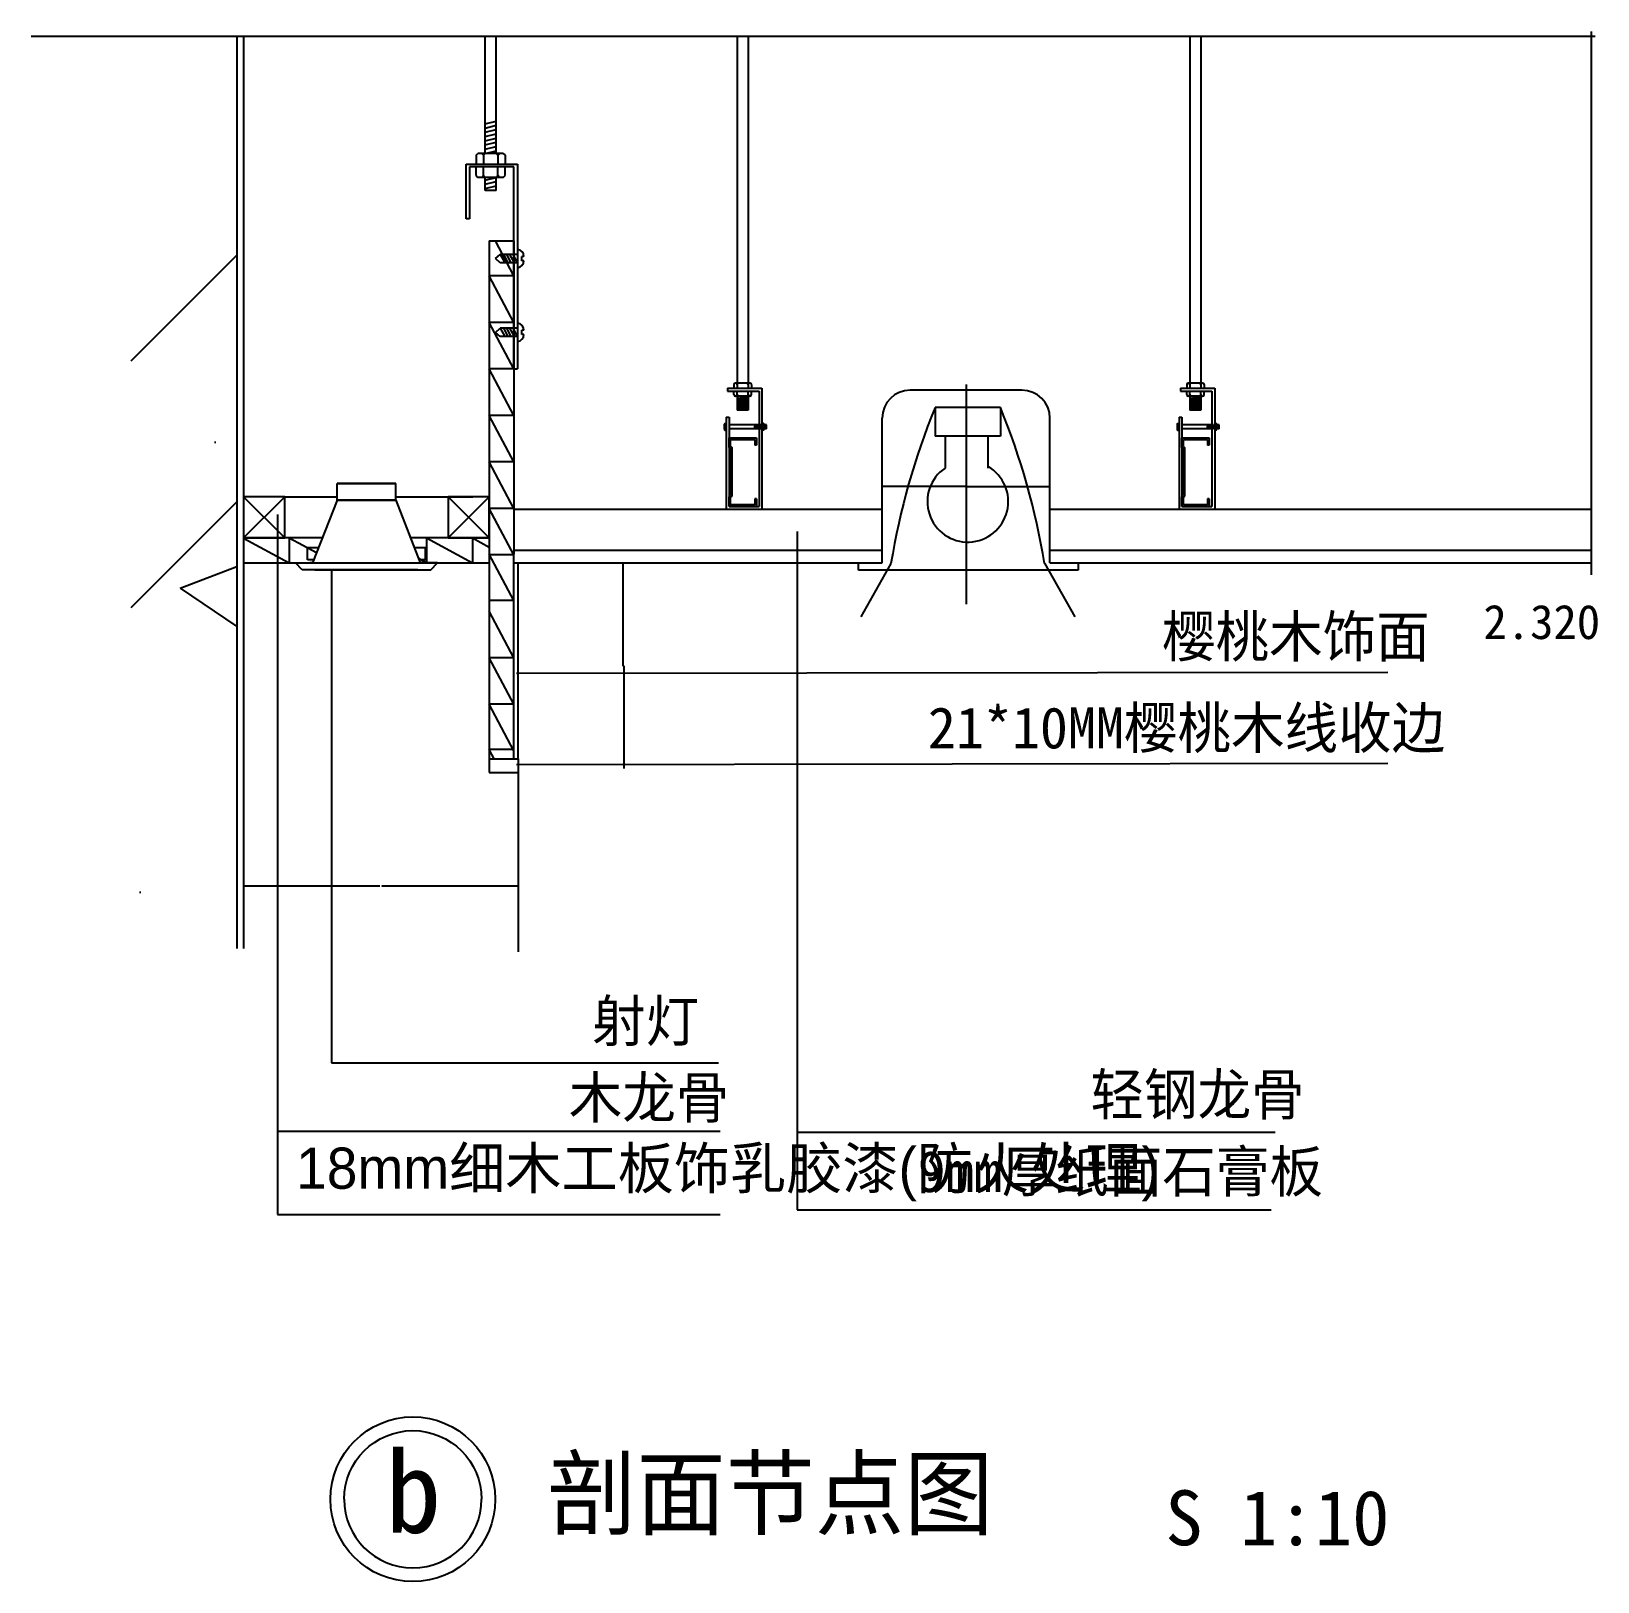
# Model space of a CAD drawing. Header units: metres. Extents: x -87865 to -85583, y -63634 to -61376.
import ezdxf

# ---------------------------------------------------------------- set-up
doc = ezdxf.new("R2010")
doc.units = ezdxf.units.M
for name, color, linetype in [('10', 8, 'Continuous'), ('15', 2, 'Continuous'), ('20', 1, 'Continuous'), ('3', 2, 'Continuous'), ('7', 7, 'Continuous'), ('8', 7, 'Continuous'), ('D', 3, 'Continuous'), ('家具', 3, 'Continuous'), ('细线', 1, 'Continuous')]:
    doc.layers.add(name, color=color, linetype=linetype)
doc.dimstyles.get("Standard").update_dxf_attribs({"dimtxt": 2.5, "dimasz": 2.5, "dimexe": 1.25, "dimexo": 0.625, "dimtad": 1, "dimcen": 2.5, "dimazin": 3, "dimtfac": 1, "dimtmove": 0, "dimatfit": 3})

# ---------------------------------------------------------------- blocks, each defined once
blk = doc.blocks.new('HY-4')
at = {"layer": '20'}
for points in [[(-5, 0, -1), (5, 0, -1)], [(-5, 0, 1), (5, 0, 1)]]:
    blk.add_lwpolyline(points, format="xyb", dxfattribs=at)
blk.add_circle((0, 0), 6, dxfattribs=at)
blk.add_circle((0, 0), 6, dxfattribs=at)
blk = doc.blocks.new('_CLOSEDFILLED')
at = {"color": 0, "linetype": 'BYBLOCK'}
blk.add_solid([(-1, 0.2), (0, 0), (-1, -0.2)], dxfattribs=at)
blk = doc.blocks.new('*D1')
for p, q in [((-87003.11, -62150.01), (-87003.11, -62300.01)), ((-87002.86, -62300.01), (-87001.22, -62300.01)), ((-87000.97, -62450.01), (-87000.97, -62300.01))]:
    blk.add_line(p, q)
at = {"layer": 'Defpoints'}
for p in [(-87003.11, -62150.01), (-87003.11, -62300.01), (-87000.97, -62450.01)]:
    blk.add_point(p, dxfattribs=at)
at = {"layer": '7', "xscale": 0.25, "yscale": 0.25, "rotation": 180}
blk.add_blockref('_CLOSEDFILLED', (-87003.11, -62300.01), dxfattribs=at)
at = {"layer": '7', "xscale": 0.25, "yscale": 0.25}
blk.add_blockref('_CLOSEDFILLED', (-87000.97, -62300.01), dxfattribs=at)
at = {"layer": '7', "insert": (-87002.04, -62298.885), "char_height": 1, "attachment_point": 5}
blk.add_mtext('150', dxfattribs=at)
blk = doc.blocks.new('*D2')
for p, q in [((-87555.47, -62527.51), (-87555.47, -62620.94)), ((-87155.47, -62522.05), (-87155.47, -62620.94)), ((-87356.97, -62620.94), (-87555.72, -62620.94)), ((-87155.22, -62620.94), (-87353.97, -62620.94))]:
    blk.add_line(p, q)
at = {"layer": 'Defpoints'}
for p in [(-87555.47, -62527.51), (-87155.47, -62522.05), (-87155.47, -62620.94)]:
    blk.add_point(p, dxfattribs=at)
at = {"layer": '7', "xscale": 0.25, "yscale": 0.25}
blk.add_blockref('_CLOSEDFILLED', (-87555.47, -62620.94), dxfattribs=at)
at = {"layer": '7', "xscale": 0.25, "yscale": 0.25, "rotation": 180}
blk.add_blockref('_CLOSEDFILLED', (-87155.47, -62620.94), dxfattribs=at)
at = {"layer": '7', "insert": (-87355.47, -62620.94), "char_height": 1, "attachment_point": 5}
blk.add_mtext('200', dxfattribs=at)

msp = doc.modelspace()

# ---------------------------------------------------------------- hatches: boundary and pattern name
at = {"layer": '10'}
h = msp.add_hatch(dxfattribs=at)
h.set_pattern_fill('ANSI32', scale=80)
h.paths.add_polyline_path([(-87565.47, -61383.15), (-87719.27, -61383.15), (-87719.27, -62711.74), (-87565.47, -62711.74)])
h = msp.add_hatch(dxfattribs=at)
h.set_pattern_fill('AR-CONC', scale=12)
h.paths.add_polyline_path([(-87565.47, -61383.15), (-87719.27, -61383.15), (-87719.27, -62711.74), (-87565.47, -62711.74)])
h = msp.add_hatch(dxfattribs=at)
h.set_pattern_fill('DOTS', scale=60)
h.paths.add_polyline_path([(-87161.47, -62132.01), (-87161.47, -62137.47), (-87161.47, -62150.01), (-86713.06, -62150.01), (-86625.05, -62150.01), (-86625.05, -62132.01)])
h = msp.add_hatch(dxfattribs=at)
h.set_pattern_fill('DOTS', scale=60)
h.paths.add_polyline_path([(-85591.47, -62150.01), (-85591.47, -62132.01), (-86380.57, -62132.01), (-86380.57, -62150.01)])
h = msp.add_hatch(dxfattribs=at)
h.set_pattern_fill('DOTS', scale=20)
h.paths.add_polyline_path([(-87155.47, -62150.01), (-87161.47, -62150.01), (-87161.47, -62435.47), (-87155.47, -62435.47)])
h = msp.add_hatch(dxfattribs=at)
h.set_pattern_fill('AR-RROOF', scale=20)
h.paths.add_polyline_path([(-87197.47, -62435.47), (-87197.47, -62455.47), (-87155.47, -62455.47), (-87155.47, -62435.47)])

# ---------------------------------------------------------------- linework, layer by layer
for p, q in [((-87864.71, -61383.15), (-85586.32, -61383.15)), ((-85591.47, -62167.86), (-85591.47, -61376.15)), ((-87161.47, -61732.22), (-87188.55, -61681.25)), ((-87161.47, -61732.22), (-87197.47, -61732.22)), ((-87161.47, -61799.97), (-87197.47, -61732.22)), ((-87161.47, -61799.97), (-87197.47, -61799.97)), ((-87161.47, -61867.72), (-87197.47, -61799.97)), ((-87161.47, -61867.72), (-87197.47, -61867.72)), ((-87161.47, -61935.47), (-87197.47, -61867.72)), ((-87161.47, -61935.47), (-87197.47, -61935.47)), ((-87161.47, -62003.22), (-87197.47, -61935.47)), ((-87161.47, -62070.97), (-87197.47, -62003.22)), ((-87161.47, -62003.22), (-87197.47, -62003.22)), ((-87555.42, -62054.01), (-87495.42, -62114.01)), ((-87495.42, -62054.01), (-87555.42, -62114.01)), ((-87495.42, -62054.01), (-87419.32, -62054.01)), ((-87333.62, -62054.01), (-87221.4, -62054.01)), ((-87197.4, -62054.01), (-87257.4, -62114.01)), ((-87257.4, -62054.01), (-87197.4, -62114.01)), ((-87161.47, -62138.72), (-87197.47, -62070.97)), ((-87161.47, -62070.97), (-87197.47, -62070.97)), ((-87519.47, -62114.01), (-87555.47, -62114.01)), ((-87555.47, -62114.15), (-87489.06, -62150.01)), ((-87489.06, -62114.01), (-87489.06, -62150.01)), ((-87488.8, -62114.01), (-87449.17, -62135.41)), ((-87288.8, -62114.01), (-87222.13, -62150.01)), ((-87288.8, -62114.01), (-87288.8, -62150.01)), ((-87222.13, -62114.01), (-87197.47, -62127.33)), ((-87222.13, -62114.01), (-87222.13, -62150.01)), ((-87161.47, -62205.22), (-87197.47, -62137.47)), ((-87161.47, -62138.72), (-87197.47, -62138.72)), ((-87300.54, -62143.67), (-87288.8, -62150.01)), ((-87161.47, -62205.22), (-87197.47, -62205.22)), ((-87161.47, -62288.47), (-87197.47, -62220.72)), ((-87161.47, -62356.22), (-87197.47, -62288.47)), ((-87161.47, -62288.47), (-87197.47, -62288.47)), ((-87161.47, -62356.22), (-87197.47, -62356.22)), ((-87161.47, -62423.97), (-87197.47, -62356.22)), ((-87161.47, -62422.19), (-87197.47, -62422.19)), ((-87190.41, -62435.47), (-87197.47, -62422.19))]:
    msp.add_line(p, q, dxfattribs=at)
for points in [[(-87555.42, -62114.01), (-87495.42, -62114.01), (-87495.42, -62054.01), (-87555.42, -62054.01)], [(-87257.4, -62114.01), (-87197.4, -62114.01), (-87197.4, -62054.01), (-87257.4, -62054.01)]]:
    msp.add_lwpolyline(points, close=True, dxfattribs=at)
at = {"layer": '15'}
for p, q in [((-87555.47, -61383.15), (-87555.47, -62711.74)), ((-87197.47, -61681.25), (-87161.47, -61681.25)), ((-87197.47, -61681.25), (-87197.47, -62155.47)), ((-87161.47, -61681.25), (-87161.47, -62137.47)), ((-87440.83, -62114.01), (-87555.47, -62114.01)), ((-87197.47, -62114.01), (-87312.11, -62114.01)), ((-87161.47, -62435.47), (-87161.47, -62137.47)), ((-87555.47, -62150.01), (-87197.47, -62150.01)), ((-87197.47, -62155.47), (-87197.47, -62455.47)), ((-87161.47, -62150.01), (-86713.06, -62150.01)), ((-87155.47, -62435.47), (-87155.47, -62150.01)), ((-87197.47, -62435.47), (-87155.47, -62435.47)), ((-87155.47, -62435.47), (-87155.47, -62455.47)), ((-87197.47, -62455.47), (-87155.47, -62455.47))]:
    msp.add_line(p, q, dxfattribs=at)
at = {"layer": '3'}
for p, q in [((-87119.47, -62150.01), (-86625.05, -62150.01)), ((-86380.57, -62150.01), (-85591.47, -62150.01))]:
    msp.add_line(p, q, dxfattribs=at)
at = {"layer": '7'}
msp.add_line((-87155.47, -62455.47), (-87155.47, -62716.86), dxfattribs=at)
at = {"layer": 'D'}
for p, q in [((-87203.3, -61510.79), (-87187.31, -61506.85)), ((-87203.3, -61516.97), (-87187.31, -61513.03)), ((-87203.3, -61523.15), (-87187.31, -61519.21)), ((-87203.3, -61529.33), (-87187.31, -61525.39)), ((-87203.3, -61535.51), (-87187.31, -61531.57)), ((-87203.3, -61541.68), (-87187.31, -61537.75)), ((-87203.3, -61547.86), (-87187.31, -61543.93)), ((-87203.3, -61554.04), (-87187.31, -61550.11)), ((-87203.3, -61592.73), (-87187.31, -61588.79)), ((-87203.3, -61598.91), (-87187.31, -61594.97)), ((-87203.3, -61605.09), (-87187.31, -61601.15)), ((-87156.26, -61701.19), (-87181.85, -61701.19)), ((-87156.26, -61713.19), (-87181.85, -61713.19)), ((-87156.26, -61808.62), (-87181.85, -61808.62)), ((-87156.26, -61820.62), (-87181.85, -61820.62)), ((-87161.47, -61867.72), (-87156.26, -61867.72))]:
    msp.add_line(p, q, dxfattribs=at)
at = {"layer": '家具'}
for p, q in [((-87565.47, -61383.15), (-87565.47, -62711.74)), ((-87203.3, -61554.04), (-87203.3, -61383.15)), ((-87187.31, -61554.04), (-87187.31, -61383.15)), ((-86836.21, -61383.15), (-86836.21, -61888.28)), ((-86820.21, -61383.15), (-86820.21, -61888.28)), ((-86176.56, -61383.15), (-86176.56, -61888.28)), ((-86160.56, -61383.15), (-86160.56, -61888.28)), ((-87231.29, -61569.38), (-87203.3, -61569.38)), ((-87231.29, -61649.08), (-87231.29, -61569.38)), ((-87216.72, -61556.67), (-87214.09, -61554.04)), ((-87216.72, -61556.67), (-87216.72, -61569.38)), ((-87177.15, -61554.04), (-87214.09, -61554.04)), ((-87208.55, -61554.04), (-87205.93, -61556.67)), ((-87205.93, -61556.67), (-87205.93, -61569.38)), ((-87205.93, -61569.38), (-87156.26, -61569.38)), ((-87205.87, -61556.67), (-87203.24, -61554.04)), ((-87187.43, -61554.04), (-87184.8, -61556.67)), ((-87184.8, -61556.67), (-87184.8, -61569.38)), ((-87184.74, -61556.67), (-87182.11, -61554.04)), ((-87177.15, -61554.04), (-87174.52, -61556.67)), ((-87174.52, -61556.67), (-87174.52, -61569.38)), ((-87156.26, -61569.38), (-87156.26, -61867.72)), ((-87161.47, -61573.57), (-87226.07, -61573.57)), ((-87226.07, -61573.57), (-87226.07, -61649.08)), ((-87216.72, -61586.28), (-87216.72, -61573.57)), ((-87216.72, -61586.28), (-87214.09, -61588.91)), ((-87177.15, -61588.91), (-87214.09, -61588.91)), ((-87208.55, -61588.91), (-87205.93, -61586.28)), ((-87205.93, -61586.28), (-87205.93, -61573.57)), ((-87205.87, -61586.28), (-87203.24, -61588.91)), ((-87203.3, -61608.15), (-87203.3, -61588.85)), ((-87187.43, -61588.91), (-87184.8, -61586.28)), ((-87187.31, -61608.15), (-87187.31, -61588.79)), ((-87184.8, -61586.28), (-87184.8, -61573.57)), ((-87184.74, -61586.28), (-87182.11, -61588.91)), ((-87177.15, -61588.91), (-87174.52, -61586.28)), ((-87174.52, -61586.28), (-87174.52, -61573.57)), ((-87161.47, -61867.72), (-87161.47, -61573.57)), ((-87187.31, -61608.15), (-87203.3, -61608.15)), ((-87226.07, -61649.08), (-87231.29, -61649.08)), ((-87188.35, -61707.19), (-87181.85, -61701.19)), ((-87181.85, -61713.19), (-87188.35, -61707.19)), ((-87174.48, -61713.19), (-87181.01, -61701.19)), ((-87169.92, -61713.19), (-87176.45, -61701.19)), ((-87165.37, -61713.19), (-87171.9, -61701.19)), ((-87160.82, -61713.19), (-87167.35, -61701.19)), ((-87156.26, -61713.19), (-87162.79, -61701.19)), ((-87150.04, -61710.26), (-87150.04, -61704.12)), ((-87147.12, -61704.12), (-87150.04, -61704.12)), ((-87161.47, -61808.62), (-87161.47, -61713.19)), ((-87147.04, -61710.26), (-87150.04, -61710.26)), ((-87188.35, -61814.62), (-87181.85, -61808.62)), ((-87181.85, -61820.62), (-87188.35, -61814.62)), ((-87174.48, -61820.62), (-87181.01, -61808.62)), ((-87169.92, -61820.62), (-87176.45, -61808.62)), ((-87165.37, -61820.62), (-87171.9, -61808.62)), ((-87160.82, -61820.62), (-87167.35, -61808.62)), ((-87156.26, -61820.62), (-87162.79, -61808.62)), ((-87161.47, -61867.72), (-87161.47, -61820.62)), ((-87150.04, -61817.69), (-87150.04, -61811.55)), ((-87147.12, -61811.55), (-87150.04, -61811.55)), ((-87147.04, -61817.69), (-87150.04, -61817.69)), ((-86840.98, -61890.72), (-86840.98, -61896.09)), ((-86820.21, -61888.34), (-86838.6, -61888.34)), ((-86836.21, -61887.87), (-86820.21, -61887.87)), ((-86836.21, -61890.72), (-86836.21, -61896.09)), ((-86817.83, -61888.34), (-86820.21, -61888.34)), ((-86820.21, -61890.72), (-86820.21, -61896.09)), ((-86815.45, -61890.72), (-86815.45, -61896.09)), ((-86181.33, -61890.72), (-86181.33, -61896.09)), ((-86160.56, -61888.34), (-86178.95, -61888.34)), ((-86176.56, -61887.87), (-86160.56, -61887.87)), ((-86176.56, -61890.72), (-86176.56, -61896.09)), ((-86158.18, -61888.34), (-86160.56, -61888.34)), ((-86160.56, -61890.72), (-86160.56, -61896.09)), ((-86155.8, -61890.72), (-86155.8, -61896.09)), ((-86850.19, -61896.01), (-86800.19, -61896.01)), ((-86850.19, -61896.01), (-86850.19, -61900.01)), ((-86850.19, -61900.01), (-86804.19, -61900.01)), ((-86840.98, -61905.24), (-86840.98, -61899.87)), ((-86820.21, -61907.62), (-86838.6, -61907.62)), ((-86836.21, -61896.09), (-86836.21, -61896.13)), ((-86836.21, -61905.24), (-86836.21, -61899.87)), ((-86836.21, -61907.62), (-86836.21, -61927.99)), ((-86820.21, -61909.16), (-86836.21, -61910.72)), ((-86836.21, -61911.04), (-86820.21, -61910.7)), ((-86820.21, -61910.91), (-86836.21, -61912.37)), ((-86836.21, -61912.77), (-86820.21, -61912.77)), ((-86820.21, -61912.93), (-86836.21, -61914.11)), ((-86836.21, -61914.5), (-86820.21, -61914.87)), ((-86820.21, -61915.08), (-86836.21, -61916.63)), ((-86820.21, -61896.09), (-86820.21, -61896.13)), ((-86820.21, -61905.24), (-86820.21, -61899.87)), ((-86817.83, -61907.62), (-86820.21, -61907.62)), ((-86820.21, -61907.62), (-86820.21, -61927.99)), ((-86815.45, -61905.24), (-86815.45, -61899.87)), ((-86804.19, -61900.01), (-86804.19, -62068.01)), ((-86800.19, -61896.01), (-86800.19, -62072.01)), ((-86190.54, -61896.01), (-86190.54, -61900.01)), ((-86190.54, -61896.01), (-86140.54, -61896.01)), ((-86190.54, -61900.01), (-86144.54, -61900.01)), ((-86181.33, -61905.24), (-86181.33, -61899.87)), ((-86160.56, -61907.62), (-86178.95, -61907.62)), ((-86176.56, -61896.09), (-86176.56, -61896.13)), ((-86176.56, -61905.24), (-86176.56, -61899.87)), ((-86176.56, -61907.62), (-86176.56, -61927.99)), ((-86160.56, -61909.16), (-86176.56, -61910.72)), ((-86176.56, -61911.04), (-86160.56, -61910.7)), ((-86160.56, -61910.91), (-86176.56, -61912.37)), ((-86176.56, -61912.77), (-86160.56, -61912.77)), ((-86160.56, -61912.93), (-86176.56, -61914.11)), ((-86176.56, -61914.5), (-86160.56, -61914.87)), ((-86160.56, -61915.08), (-86176.56, -61916.63)), ((-86160.56, -61896.09), (-86160.56, -61896.13)), ((-86160.56, -61905.24), (-86160.56, -61899.87)), ((-86158.18, -61907.62), (-86160.56, -61907.62)), ((-86160.56, -61907.62), (-86160.56, -61927.99)), ((-86155.8, -61905.24), (-86155.8, -61899.87)), ((-86144.54, -61900.01), (-86144.54, -62068.01)), ((-86140.54, -61896.01), (-86140.54, -62072.01)), ((-86852.19, -61938.01), (-86848.19, -61938.01)), ((-86852.19, -61938.01), (-86852.19, -62072.01)), ((-86848.19, -61938.01), (-86848.19, -62068.01)), ((-86836.21, -61916.92), (-86820.21, -61916.57)), ((-86820.21, -61916.82), (-86836.21, -61918.28)), ((-86836.21, -61918.63), (-86820.21, -61918.63)), ((-86820.21, -61918.83), (-86836.21, -61920.01)), ((-86836.21, -61920.35), (-86820.21, -61920.72)), ((-86820.21, -61920.87), (-86836.21, -61921.51)), ((-86820.21, -61922.69), (-86836.21, -61922.05)), ((-86836.21, -61923.21), (-86820.21, -61922.84)), ((-86820.21, -61924.73), (-86836.21, -61923.55)), ((-86836.21, -61924.93), (-86820.21, -61924.93)), ((-86820.21, -61926.74), (-86836.21, -61925.28)), ((-86836.21, -61926.64), (-86820.21, -61926.99)), ((-86820.21, -61927.99), (-86836.21, -61927.99)), ((-86192.54, -61938.01), (-86192.54, -62072.01)), ((-86192.54, -61938.01), (-86188.54, -61938.01)), ((-86188.54, -61938.01), (-86188.54, -62068.01)), ((-86176.56, -61916.92), (-86160.56, -61916.57)), ((-86160.56, -61916.82), (-86176.56, -61918.28)), ((-86176.56, -61918.63), (-86160.56, -61918.63)), ((-86160.56, -61918.83), (-86176.56, -61920.01)), ((-86176.56, -61920.35), (-86160.56, -61920.72)), ((-86160.56, -61920.87), (-86176.56, -61921.51)), ((-86160.56, -61922.69), (-86176.56, -61922.05)), ((-86176.56, -61923.21), (-86160.56, -61922.84)), ((-86160.56, -61924.73), (-86176.56, -61923.55)), ((-86176.56, -61924.93), (-86160.56, -61924.93)), ((-86160.56, -61926.74), (-86176.56, -61925.28)), ((-86176.56, -61926.64), (-86160.56, -61926.99)), ((-86160.56, -61927.99), (-86176.56, -61927.99)), ((-86855.09, -61948.24), (-86855.09, -61956.03)), ((-86854.2, -61947.35), (-86852.19, -61947.35)), ((-86852.19, -61949.14), (-86854.2, -61949.14)), ((-86854.2, -61949.14), (-86852.19, -61949.14)), ((-86852.19, -61955.14), (-86854.2, -61955.14)), ((-86854.2, -61955.14), (-86852.19, -61955.14)), ((-86854.2, -61956.93), (-86852.19, -61956.93)), ((-86852.19, -61947.35), (-86852.19, -61956.93)), ((-86801.79, -61949.14), (-86848.19, -61949.14)), ((-86801.79, -61955.14), (-86848.19, -61955.14)), ((-86810.72, -61949.14), (-86811.77, -61955.14)), ((-86810.19, -61949.14), (-86811.24, -61955.14)), ((-86809.32, -61949.14), (-86810.37, -61955.14)), ((-86808.79, -61949.14), (-86809.84, -61955.14)), ((-86807.92, -61949.14), (-86808.97, -61955.14)), ((-86807.39, -61949.14), (-86808.44, -61955.14)), ((-86806.52, -61949.14), (-86807.57, -61955.14)), ((-86805.99, -61949.14), (-86807.04, -61955.14)), ((-86805.12, -61949.14), (-86806.17, -61955.14)), ((-86804.59, -61949.14), (-86805.64, -61955.14)), ((-86803.72, -61949.14), (-86804.77, -61955.14)), ((-86803.19, -61949.14), (-86804.24, -61955.14)), ((-86802.32, -61949.14), (-86803.37, -61955.14)), ((-86801.79, -61949.14), (-86802.84, -61955.14)), ((-86798.17, -61947.35), (-86800.19, -61947.35)), ((-86800.19, -61947.35), (-86800.19, -61956.93)), ((-86798.17, -61949.14), (-86800.19, -61949.14)), ((-86798.17, -61955.14), (-86800.19, -61955.14)), ((-86798.17, -61956.93), (-86800.19, -61956.93)), ((-86796.37, -61949.14), (-86797.42, -61955.14)), ((-86797.28, -61948.24), (-86797.28, -61956.03)), ((-86793.79, -61949.14), (-86797.28, -61949.14)), ((-86793.79, -61955.14), (-86797.28, -61955.14)), ((-86795.84, -61949.14), (-86796.89, -61955.14)), ((-86794.97, -61949.14), (-86796.02, -61955.14)), ((-86794.44, -61949.14), (-86795.49, -61955.14)), ((-86793.79, -61955.14), (-86793.79, -61949.14)), ((-86195.44, -61948.24), (-86195.44, -61956.03)), ((-86194.55, -61947.35), (-86192.54, -61947.35)), ((-86192.54, -61949.14), (-86194.55, -61949.14)), ((-86194.55, -61949.14), (-86192.54, -61949.14)), ((-86192.54, -61955.14), (-86194.55, -61955.14)), ((-86194.55, -61955.14), (-86192.54, -61955.14)), ((-86194.55, -61956.93), (-86192.54, -61956.93)), ((-86192.54, -61947.35), (-86192.54, -61956.93)), ((-86142.14, -61949.14), (-86188.54, -61949.14)), ((-86142.14, -61955.14), (-86188.54, -61955.14)), ((-86151.07, -61949.14), (-86152.12, -61955.14)), ((-86150.54, -61949.14), (-86151.59, -61955.14)), ((-86149.67, -61949.14), (-86150.72, -61955.14)), ((-86149.14, -61949.14), (-86150.19, -61955.14)), ((-86148.27, -61949.14), (-86149.32, -61955.14)), ((-86147.74, -61949.14), (-86148.79, -61955.14)), ((-86146.87, -61949.14), (-86147.92, -61955.14)), ((-86146.34, -61949.14), (-86147.39, -61955.14)), ((-86145.47, -61949.14), (-86146.52, -61955.14)), ((-86144.94, -61949.14), (-86145.99, -61955.14)), ((-86144.07, -61949.14), (-86145.12, -61955.14)), ((-86143.54, -61949.14), (-86144.59, -61955.14)), ((-86142.67, -61949.14), (-86143.72, -61955.14)), ((-86142.14, -61949.14), (-86143.19, -61955.14)), ((-86138.52, -61947.35), (-86140.54, -61947.35)), ((-86140.54, -61947.35), (-86140.54, -61956.93)), ((-86138.52, -61949.14), (-86140.54, -61949.14)), ((-86138.52, -61955.14), (-86140.54, -61955.14)), ((-86138.52, -61956.93), (-86140.54, -61956.93)), ((-86136.72, -61949.14), (-86137.77, -61955.14)), ((-86137.63, -61948.24), (-86137.63, -61956.03)), ((-86134.13, -61949.14), (-86137.63, -61949.14)), ((-86134.13, -61955.14), (-86137.63, -61955.14)), ((-86136.19, -61949.14), (-86137.24, -61955.14)), ((-86135.32, -61949.14), (-86136.37, -61955.14)), ((-86134.79, -61949.14), (-86135.84, -61955.14)), ((-86134.13, -61955.14), (-86134.13, -61949.14)), ((-86848.19, -61968.01), (-86808.19, -61968.01)), ((-86848.19, -61982.08), (-86848.19, -61968.01)), ((-86848.19, -61982.08), (-86846.19, -61983.94)), ((-86845.79, -61970.41), (-86810.59, -61970.41)), ((-86845.79, -61981.04), (-86845.79, -61970.41)), ((-86845.79, -61981.04), (-86843.79, -61982.9)), ((-86843.79, -62053.12), (-86843.79, -61982.9)), ((-86810.59, -61970.41), (-86810.59, -61979.01)), ((-86808.19, -61979.01), (-86810.59, -61979.01)), ((-86808.19, -61968.01), (-86808.19, -61979.01)), ((-86188.54, -61982.08), (-86188.54, -61968.01)), ((-86188.54, -61968.01), (-86148.54, -61968.01)), ((-86188.54, -61982.08), (-86186.54, -61983.94)), ((-86186.14, -61970.41), (-86150.94, -61970.41)), ((-86186.14, -61981.04), (-86186.14, -61970.41)), ((-86186.14, -61981.04), (-86184.14, -61982.9)), ((-86184.14, -62053.12), (-86184.14, -61982.9)), ((-86150.94, -61970.41), (-86150.94, -61979.01)), ((-86148.54, -61979.01), (-86150.94, -61979.01)), ((-86148.54, -61968.01), (-86148.54, -61979.01)), ((-86846.19, -62052.07), (-86846.19, -61983.94)), ((-86186.54, -62052.07), (-86186.54, -61983.94)), ((-87419.32, -62058.86), (-87419.32, -62034.78)), ((-87419.32, -62034.78), (-87333.62, -62034.78)), ((-87333.62, -62034.78), (-87419.32, -62034.78)), ((-87333.62, -62058.86), (-87333.62, -62034.78)), ((-86848.19, -62053.94), (-86846.19, -62052.07)), ((-86188.54, -62053.94), (-86186.54, -62052.07)), ((-87419.32, -62058.86), (-87454.87, -62150.01)), ((-87333.62, -62058.86), (-87419.32, -62058.86)), ((-87419.32, -62058.86), (-87333.62, -62058.86)), ((-87333.62, -62058.86), (-87298.07, -62150.01)), ((-87161.47, -62072.01), (-86625.05, -62072.01)), ((-87119.47, -62072.01), (-86713.06, -62072.01)), ((-86852.19, -62072.01), (-86800.19, -62072.01)), ((-86848.19, -62068.01), (-86848.19, -62053.94)), ((-86848.19, -62068.01), (-86804.19, -62068.01)), ((-86808.19, -62068.01), (-86848.19, -62068.01)), ((-86845.79, -62054.98), (-86843.79, -62053.12)), ((-86845.79, -62065.61), (-86845.79, -62054.98)), ((-86810.59, -62065.61), (-86845.79, -62065.61)), ((-86810.59, -62057.01), (-86810.59, -62065.61)), ((-86808.19, -62057.01), (-86810.59, -62057.01)), ((-86808.19, -62057.01), (-86808.19, -62068.01)), ((-86380.57, -62072.01), (-85591.47, -62072.01)), ((-86192.54, -62072.01), (-86140.54, -62072.01)), ((-86188.54, -62068.01), (-86188.54, -62053.94)), ((-86188.54, -62068.01), (-86144.54, -62068.01)), ((-86148.54, -62068.01), (-86188.54, -62068.01)), ((-86186.14, -62054.98), (-86184.14, -62053.12)), ((-86186.14, -62065.61), (-86186.14, -62054.98)), ((-86150.94, -62065.61), (-86186.14, -62065.61)), ((-86150.94, -62057.01), (-86150.94, -62065.61)), ((-86148.54, -62057.01), (-86150.94, -62057.01)), ((-86148.54, -62057.01), (-86148.54, -62068.01)), ((-87462.43, -62145.8), (-87462.43, -62128.46)), ((-87446.47, -62128.46), (-87462.43, -62128.46)), ((-87290.56, -62128.46), (-87306.47, -62128.46)), ((-87290.56, -62145.8), (-87290.56, -62128.46)), ((-86380.57, -62132.01), (-85591.47, -62132.01)), ((-87470.2, -62160.56), (-87479.87, -62150.01)), ((-87479.87, -62150.01), (-87376.47, -62150.01)), ((-87301.48, -62160.56), (-87470.2, -62160.56)), ((-87453.23, -62145.8), (-87462.43, -62145.8)), ((-87454.87, -62150.01), (-87459.02, -62150.01)), ((-87451.45, -62160.56), (-87282.74, -62160.56)), ((-87376.47, -62150.01), (-87290.77, -62150.01)), ((-87290.56, -62145.8), (-87299.71, -62145.8)), ((-87273.06, -62150.01), (-87298.07, -62150.01)), ((-87282.74, -62160.56), (-87273.06, -62150.01))]:
    msp.add_line(p, q, dxfattribs=at)
for centre, radius, start, end in [((-87158, -61704.53), 10.97, 2.11, 80.87), ((-87157.7, -61709.83), 10.67, 277.74, 357.66), ((-87158, -61811.96), 10.97, 2.11, 80.87), ((-87157.7, -61817.25), 10.67, 277.74, 357.66), ((-86838.6, -61890.72), 2.38, 90, 180), ((-86838.6, -61890.72), 2.38, 0, 90), ((-86833.83, -61890.72), 2.38, 90, 180), ((-86822.6, -61890.72), 2.38, 0, 90), ((-86817.83, -61890.72), 2.38, 90, 180), ((-86817.83, -61890.72), 2.38, 0, 90), ((-86178.95, -61890.72), 2.38, 90, 180), ((-86178.95, -61890.72), 2.38, 0, 90), ((-86174.18, -61890.72), 2.38, 90, 180), ((-86162.95, -61890.72), 2.38, 0, 90), ((-86158.18, -61890.72), 2.38, 90, 180), ((-86158.18, -61890.72), 2.38, 0, 90), ((-86838.6, -61905.24), 2.38, 180, 270), ((-86838.6, -61905.24), 2.38, 270, 0), ((-86833.83, -61905.24), 2.38, 180, 270), ((-86822.6, -61905.24), 2.38, 270, 0), ((-86817.83, -61905.24), 2.38, 180, 270), ((-86817.83, -61905.24), 2.38, 270, 0), ((-86178.95, -61905.24), 2.38, 180, 270), ((-86178.95, -61905.24), 2.38, 270, 0), ((-86174.18, -61905.24), 2.38, 180, 270), ((-86162.95, -61905.24), 2.38, 270, 0), ((-86158.18, -61905.24), 2.38, 180, 270), ((-86158.18, -61905.24), 2.38, 270, 0), ((-86854.2, -61948.24), 0.89, 90, 180), ((-86854.2, -61948.24), 0.89, 180, 270), ((-86854.2, -61950.03), 0.89, 90, 180), ((-86854.2, -61954.24), 0.89, 180, 270), ((-86854.2, -61956.03), 0.89, 90, 180), ((-86854.2, -61956.03), 0.89, 180, 270), ((-86798.17, -61948.24), 0.89, 0, 90), ((-86798.17, -61948.24), 0.89, 270, 0), ((-86798.17, -61950.03), 0.89, 0, 90), ((-86798.17, -61954.24), 0.89, 270, 0), ((-86798.17, -61956.03), 0.89, 0, 90), ((-86798.17, -61956.03), 0.89, 270, 0), ((-86194.55, -61948.24), 0.89, 90, 180), ((-86194.55, -61948.24), 0.89, 180, 270), ((-86194.55, -61950.03), 0.89, 90, 180), ((-86194.55, -61954.24), 0.89, 180, 270), ((-86194.55, -61956.03), 0.89, 90, 180), ((-86194.55, -61956.03), 0.89, 180, 270), ((-86138.52, -61948.24), 0.89, 0, 90), ((-86138.52, -61948.24), 0.89, 270, 0), ((-86138.52, -61950.03), 0.89, 0, 90), ((-86138.52, -61954.24), 0.89, 270, 0), ((-86138.52, -61956.03), 0.89, 0, 90), ((-86138.52, -61956.03), 0.89, 270, 0)]:
    msp.add_arc(centre, radius, start, end, dxfattribs=at)
at = {"layer": '细线'}
for p, q in [((-86502.81, -61890.43), (-86502.81, -62210.24)), ((-86421.32, -61898.77), (-86584.3, -61898.77)), ((-86547.99, -61924.14), (-86547.99, -61965.73)), ((-86452.72, -61924.14), (-86547.99, -61924.14)), ((-86452.72, -61924.14), (-86452.72, -61965.73)), ((-86625.05, -62150.01), (-86625.05, -61939.51)), ((-86380.57, -62150.01), (-86380.57, -61939.51)), ((-86452.72, -61965.73), (-86547.99, -61965.73)), ((-86533.32, -61965.73), (-86533.32, -62012.52)), ((-86470.86, -61965.73), (-86470.86, -62012.52)), ((-86502.81, -62039.23), (-86625.05, -62039.23)), ((-86502.81, -62039.23), (-86380.57, -62039.23)), ((-87161.47, -62132.01), (-86625.05, -62132.01)), ((-86659.41, -62161.12), (-86659.41, -62150.01)), ((-86659.41, -62150.01), (-86625.05, -62150.01)), ((-86339.41, -62161.12), (-86659.41, -62161.12)), ((-86612.19, -62151.11), (-86656.25, -62228.78)), ((-86388.63, -62150.53), (-86344.23, -62228.78)), ((-86380.57, -62150.01), (-86339.41, -62150.01)), ((-86339.41, -62150.01), (-86339.41, -62161.12))]:
    msp.add_line(p, q, dxfattribs=at)
for centre, radius, start, end in [((-86584.3, -61939.51), 40.75, 90, 180), ((-86421.32, -61939.51), 40.75, 0, 90), ((-85573.32, -62322.36), 1052.89, 157.78, 170.64), ((-87427.4, -62322.36), 1052.89, 9.36, 22.22), ((-86500.27, -62061.05), 58.93, 124.12, 60.06)]:
    msp.add_arc(centre, radius, start, end, dxfattribs=at)

# ---------------------------------------------------------------- block references
at = {"layer": '8', "xscale": 20, "yscale": 20, "zscale": 20}
msp.add_blockref('HY-4', (-87308.84, -63514.1), dxfattribs=at)

# ---------------------------------------------------------------- texts
for s, height, p in [('b', 120, (-87348.96, -63562.66)), ('剖面节点图', 100, (-87112.96, -63555.5)), ('S 1:10', 80, (-86212.44, -63581.09))]:
    msp.add_text(s, height=height).set_placement(p)
at = {"layer": '7'}
for s, height, p in [('2.320', 50, (-85749, -62261.24)), ('樱桃木饰面', 60, (-86217.25, -62287.44)), ('21*10MM樱桃木线收边', 60, (-86558.47, -62420.5)), ('射灯', 60, (-87047.55, -62847.49)), ('木龙骨', 60, (-87081.68, -62959.1)), ('轻钢龙骨', 60, (-86321.47, -62954.45)), ('9mm厚纸面石膏板', 60, (-86573.26, -63066.69))]:
    msp.add_text(s, height=height, dxfattribs=at).set_placement(p)
at = {"layer": '7', "insert": (-87478.84, -63001.89), "char_height": 60, "attachment_point": 1}
msp.add_mtext('\\f幼圆|b0|i0|c134|p49;18mm细木工板饰乳胶漆(防火处理)', dxfattribs=at)

# ---------------------------------------------------------------- dimensions: what is measured, and where the dimension line sits
at = {"layer": '7'}
for base, p1, p2, text, picture, middle in [((-87003.11, -62300.01), (-87003.11, -62150.01), (-87000.97, -62450.01), '150', '*D1', (-87002.04, -62298.885)), ((-87155.47, -62620.94), (-87155.47, -62522.05), (-87555.47, -62527.51), '200', '*D2', (-87355.47, -62620.94))]:
    dim = msp.add_linear_dim(base=base, p1=p1, p2=p2, text=text, dimstyle='Standard', dxfattribs=at)
    dim.commit()
    dim.dimension.update_dxf_attribs({"geometry": picture, "text_midpoint": middle})

# ---------------------------------------------------------------- leaders
for points in [[(-87506.23, -62080.03), (-87506.23, -62978.07), (-86860.95, -62978.07)], [(-86749.05, -62104.8), (-86749.05, -63092.53), (-86058.29, -63092.53)], [(-86749.05, -62140.37), (-86749.05, -62979.3), (-86052.62, -62979.3)], [(-87506.23, -62150.01), (-87506.23, -63099.14), (-86860.95, -63099.14)], [(-87427.45, -62160.56), (-87427.45, -62878.3), (-86863.28, -62878.3)], [(-87157.76, -62311.08), (-85888.21, -62309.44)], [(-87157.76, -62443.81), (-85888.21, -62442.16)]]:
    msp.add_leader(points, dimstyle='Standard', dxfattribs=at)

doc.saveas('drawing.dxf')
